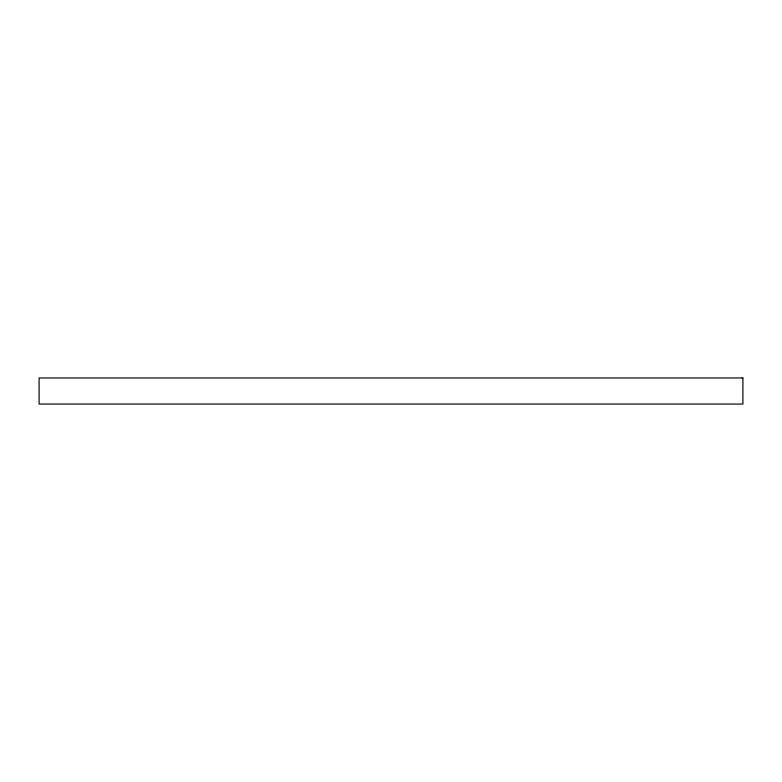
<?xml version="1.0" encoding="UTF-8"?>
<svg xmlns="http://www.w3.org/2000/svg" width="782" height="782" viewBox="0 0 782 782"><rect width="100%" height="100%" fill="white"/><g stroke="black" fill="none" stroke-linecap="round" stroke-linejoin="round"><path stroke-width="1.17" d="M742.9 377.96L39.1 377.96L39.1 404.04L742.9 404.04L742.9 377.96"/></g></svg>
